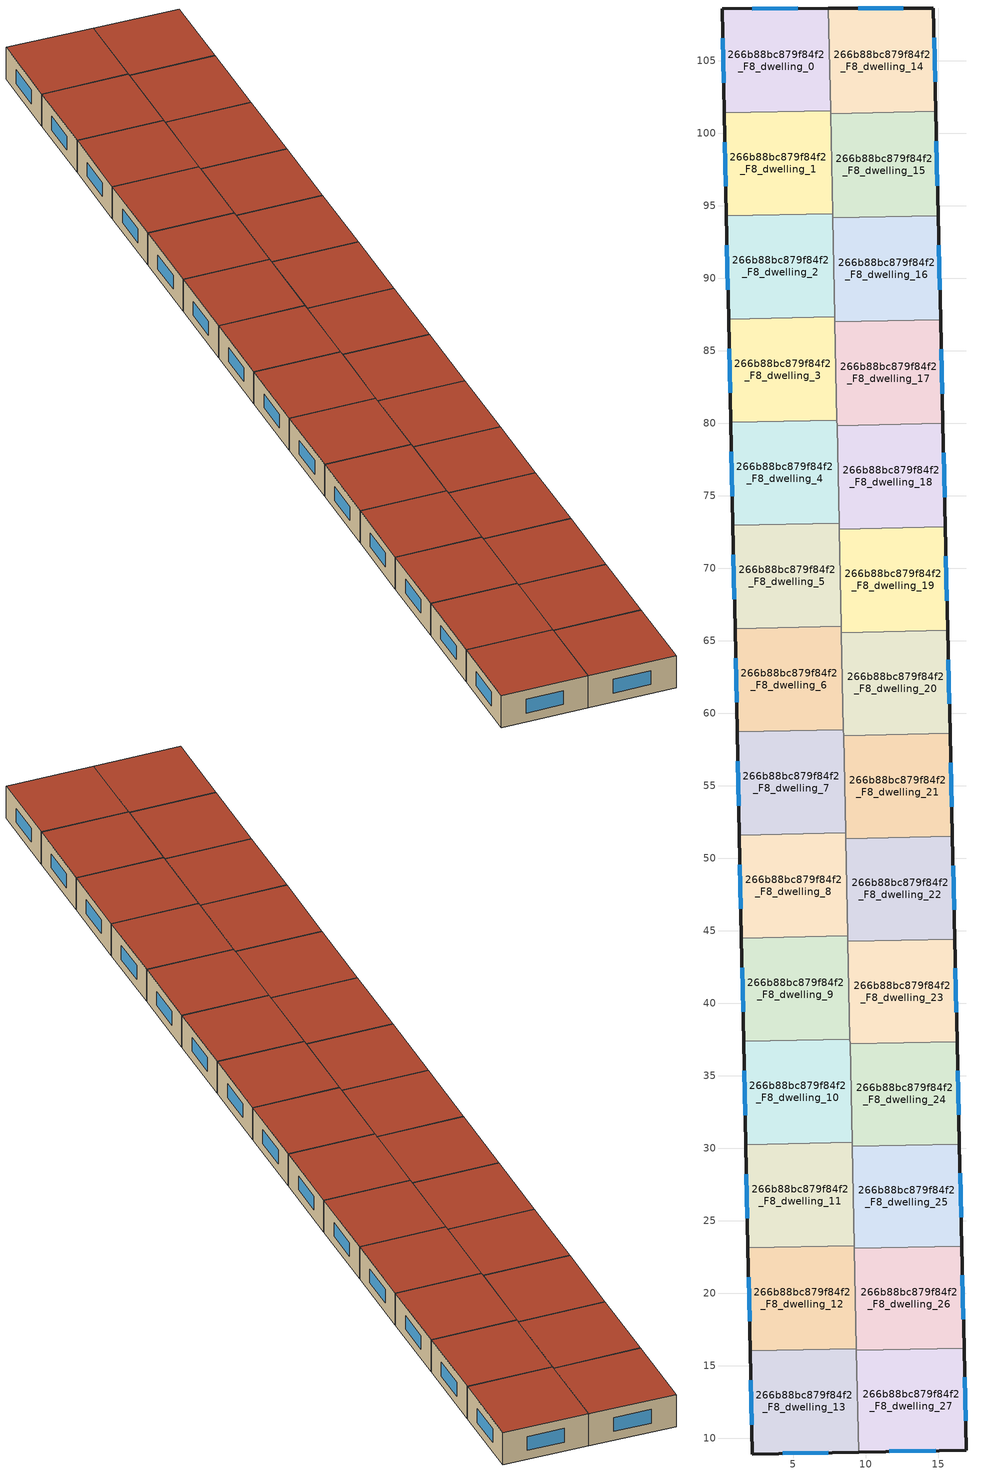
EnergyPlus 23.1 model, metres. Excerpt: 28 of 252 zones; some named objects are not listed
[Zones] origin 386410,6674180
266b88bc879f84f2_F8_dwelling_0
 floor to 266b88bc879f84f2_F7_dwelling_0 (EU_floor_Construction): 7.43,108.62 7.57,101.57 0.24,101.42 0.09,108.6 z24
 wall outside (EU_wall_Construction): 7.43,108.62 0.09,108.6 0.24,101.42 z24:27
 wall to 266b88bc879f84f2_F8_dwelling_14 (EU_wall_Construction): 7.57,101.57 7.43,108.62 z24:27
 wall to 266b88bc879f84f2_F8_dwelling_1 (EU_wall_Construction): 0.24,101.42 7.57,101.57 z24:27
 window (EU_Window_Construction): 5.33,108.61 2.19,108.6 / 0.14,106.55 0.2,103.47 z24.86:26.14
 roof outside (EU_roof_Construction): 7.57,101.57 7.43,108.62 0.09,108.6 0.24,101.42 z27
266b88bc879f84f2_F8_dwelling_1
 floor to 266b88bc879f84f2_F7_dwelling_1 (EU_floor_Construction): 7.57,101.57 7.72,94.45 0.39,94.3 0.24,101.42 z24
 wall outside (EU_wall_Construction): 0.24,101.42 0.39,94.3 z24:27
 wall to 266b88bc879f84f2_F8_dwelling_2 (EU_wall_Construction): 0.39,94.3 7.72,94.45 z24:27
 wall to 266b88bc879f84f2_F8_dwelling_15 (EU_wall_Construction): 7.72,94.45 7.58,101.35 z24:27
 wall to 266b88bc879f84f2_F8_dwelling_14 (EU_wall_Construction): 7.58,101.35 7.57,101.57 z24:27
 window (EU_Window_Construction): 0.29,99.38 0.35,96.33 z24.86:26.14
 roof outside (EU_roof_Construction): 7.72,94.45 7.57,101.57 0.24,101.42 0.39,94.3 z27
266b88bc879f84f2_F8_dwelling_10
 floor to 266b88bc879f84f2_F7_dwelling_10 (EU_floor_Construction): 8.91,37.53 9.06,30.42 1.73,30.26 1.58,37.38 z24
 wall outside (EU_wall_Construction): 1.58,37.38 1.73,30.26 z24:27
 wall to 266b88bc879f84f2_F8_dwelling_9 (EU_wall_Construction): 8.91,37.53 1.58,37.38 z24:27
 wall to 266b88bc879f84f2_F8_dwelling_11 (EU_wall_Construction): 1.73,30.26 9.06,30.42 z24:27
 wall to 266b88bc879f84f2_F8_dwelling_24 (EU_wall_Construction): 9.06,30.42 8.92,37.2 z24:27
 wall to 266b88bc879f84f2_F8_dwelling_23 (EU_wall_Construction): 8.92,37.2 8.91,37.53 z24:27
 window (EU_Window_Construction): 1.63,35.34 1.69,32.3 z24.86:26.14
 roof outside (EU_roof_Construction): 9.06,30.42 8.91,37.53 1.58,37.38 1.73,30.26 z27
266b88bc879f84f2_F8_dwelling_11
 floor to 266b88bc879f84f2_F7_dwelling_11 (EU_floor_Construction): 9.06,30.42 9.21,23.3 1.88,23.15 1.73,30.26 z24
 wall outside (EU_wall_Construction): 1.73,30.26 1.88,23.15 z24:27
 wall to 266b88bc879f84f2_F8_dwelling_12 (EU_wall_Construction): 1.88,23.15 9.21,23.3 z24:27
 wall to 266b88bc879f84f2_F8_dwelling_25 (EU_wall_Construction): 9.21,23.3 9.07,30.14 z24:27
 wall to 266b88bc879f84f2_F8_dwelling_24 (EU_wall_Construction): 9.07,30.14 9.06,30.41 z24:27
 window (EU_Window_Construction): 1.78,28.23 1.84,25.18 z24.86:26.14
 roof outside (EU_roof_Construction): 9.21,23.3 9.06,30.42 1.73,30.26 1.88,23.15 z27
266b88bc879f84f2_F8_dwelling_12
 floor to 266b88bc879f84f2_F7_dwelling_12 (EU_floor_Construction): 9.21,23.3 9.36,16.18 2.03,16.03 1.88,23.15 z24
 wall outside (EU_wall_Construction): 1.88,23.15 2.03,16.03 z24:27
 wall to 266b88bc879f84f2_F8_dwelling_13 (EU_wall_Construction): 2.03,16.03 9.36,16.18 z24:27
 wall to 266b88bc879f84f2_F8_dwelling_26 (EU_wall_Construction): 9.36,16.18 9.22,23.1 z24:27
 wall to 266b88bc879f84f2_F8_dwelling_25 (EU_wall_Construction): 9.22,23.1 9.21,23.3 z24:27
 window (EU_Window_Construction): 1.92,21.11 1.99,18.06 z24.86:26.14
 roof outside (EU_roof_Construction): 9.36,16.18 9.21,23.3 1.88,23.15 2.03,16.03 z27
266b88bc879f84f2_F8_dwelling_13
 floor to 266b88bc879f84f2_F7_dwelling_13 (EU_floor_Construction): 9.36,16.18 9.36,16.07 9.51,9.06 2.18,8.92 2.03,16.03 z24
 wall outside (EU_wall_Construction): 2.03,16.03 2.18,8.92 9.51,9.06 z24:27
 wall to 266b88bc879f84f2_F8_dwelling_27 (EU_wall_Construction): 9.51,9.06 9.36,16.07 z24:27
 wall to 266b88bc879f84f2_F8_dwelling_26 (EU_wall_Construction): 9.36,16.07 9.36,16.18 z24:27
 window (EU_Window_Construction): 4.27,8.96 7.41,9.02 / 2.07,14 2.14,10.96 z24.86:26.14
 roof outside (EU_roof_Construction): 9.51,9.06 9.36,16.07 9.36,16.18 2.03,16.03 2.18,8.92 z27
266b88bc879f84f2_F8_dwelling_14
 floor to 266b88bc879f84f2_F7_dwelling_14 (EU_floor_Construction): 14.67,108.64 14.83,101.5 7.58,101.35 7.43,108.62 z24
 wall outside (EU_wall_Construction): 14.83,101.5 14.67,108.64 7.43,108.62 z24:27
 wall to 266b88bc879f84f2_F8_dwelling_15 (EU_wall_Construction): 7.58,101.35 14.83,101.5 z24:27
 window (EU_Window_Construction): 12.6,108.63 9.5,108.62 / 14.78,103.54 14.71,106.6 z24.86:26.14
 roof outside (EU_roof_Construction): 14.83,101.5 14.67,108.64 7.43,108.62 7.58,101.35 z27
266b88bc879f84f2_F8_dwelling_15
 floor to 266b88bc879f84f2_F7_dwelling_15 (EU_floor_Construction): 14.83,101.5 15,94.32 7.73,94.17 7.58,101.35 z24
 wall outside (EU_wall_Construction): 15,94.32 14.83,101.5 z24:27
 wall to 266b88bc879f84f2_F8_dwelling_16 (EU_wall_Construction): 7.73,94.17 15,94.32 z24:27
 wall to 266b88bc879f84f2_F8_dwelling_2 (EU_wall_Construction): 7.72,94.45 7.73,94.17 z24:27
 window (EU_Window_Construction): 14.95,96.37 14.88,99.45 z24.86:26.14
 roof outside (EU_roof_Construction): 15,94.32 14.83,101.5 7.58,101.35 7.73,94.17 z27
266b88bc879f84f2_F8_dwelling_16
 floor to 266b88bc879f84f2_F7_dwelling_16 (EU_floor_Construction): 15,94.32 15.16,87.15 7.88,87 7.73,94.17 z24
 wall outside (EU_wall_Construction): 15.16,87.15 15,94.32 z24:27
 wall to 266b88bc879f84f2_F8_dwelling_17 (EU_wall_Construction): 7.88,87 15.16,87.15 z24:27
 wall to 266b88bc879f84f2_F8_dwelling_2 (EU_wall_Construction): 7.73,94.17 7.87,87.34 z24:27
 wall to 266b88bc879f84f2_F8_dwelling_3 (EU_wall_Construction): 7.87,87.34 7.88,87 z24:27
 window (EU_Window_Construction): 15.11,89.2 15.04,92.27 z24.86:26.14
 roof outside (EU_roof_Construction): 15.16,87.15 15,94.32 7.73,94.17 7.88,87 z27
266b88bc879f84f2_F8_dwelling_17
 floor to 266b88bc879f84f2_F7_dwelling_17 (EU_floor_Construction): 15.16,87.15 15.32,80 8.03,79.84 7.88,87 z24
 wall outside (EU_wall_Construction): 15.32,80 15.16,87.15 z24:27
 wall to 266b88bc879f84f2_F8_dwelling_18 (EU_wall_Construction): 8.03,79.84 15.32,80 z24:27
 wall to 266b88bc879f84f2_F8_dwelling_3 (EU_wall_Construction): 7.88,87 8.02,80.22 z24:27
 wall to 266b88bc879f84f2_F8_dwelling_4 (EU_wall_Construction): 8.02,80.22 8.03,79.84 z24:27
 window (EU_Window_Construction): 15.28,82.04 15.21,85.11 z24.86:26.14
 roof outside (EU_roof_Construction): 15.32,80 15.16,87.15 7.88,87 8.03,79.84 z27
266b88bc879f84f2_F8_dwelling_18
 floor to 266b88bc879f84f2_F7_dwelling_18 (EU_floor_Construction): 15.32,80 15.49,72.85 8.18,72.7 8.03,79.84 z24
 wall outside (EU_wall_Construction): 15.49,72.85 15.32,80 z24:27
 wall to 266b88bc879f84f2_F8_dwelling_19 (EU_wall_Construction): 8.18,72.7 15.49,72.85 z24:27
 wall to 266b88bc879f84f2_F8_dwelling_4 (EU_wall_Construction): 8.03,79.84 8.17,73.11 z24:27
 wall to 266b88bc879f84f2_F8_dwelling_5 (EU_wall_Construction): 8.17,73.11 8.18,72.7 z24:27
 window (EU_Window_Construction): 15.44,74.89 15.37,77.96 z24.86:26.14
 roof outside (EU_roof_Construction): 15.49,72.85 15.32,80 8.03,79.84 8.18,72.7 z27
266b88bc879f84f2_F8_dwelling_19
 floor to 266b88bc879f84f2_F7_dwelling_19 (EU_floor_Construction): 15.49,72.85 15.65,65.73 8.33,65.57 8.18,72.7 z24
 wall outside (EU_wall_Construction): 15.65,65.73 15.49,72.85 z24:27
 wall to 266b88bc879f84f2_F8_dwelling_20 (EU_wall_Construction): 8.33,65.57 15.65,65.73 z24:27
 wall to 266b88bc879f84f2_F8_dwelling_5 (EU_wall_Construction): 8.18,72.7 8.32,65.99 z24:27
 wall to 266b88bc879f84f2_F8_dwelling_6 (EU_wall_Construction): 8.32,65.99 8.33,65.57 z24:27
 window (EU_Window_Construction): 15.61,67.76 15.53,70.82 z24.86:26.14
 roof outside (EU_roof_Construction): 15.65,65.73 15.49,72.85 8.18,72.7 8.33,65.57 z27
266b88bc879f84f2_F8_dwelling_2
 floor to 266b88bc879f84f2_F7_dwelling_2 (EU_floor_Construction): 7.72,94.45 7.87,87.34 0.54,87.19 0.39,94.3 z24
 wall outside (EU_wall_Construction): 0.39,94.3 0.54,87.19 z24:27
 wall to 266b88bc879f84f2_F8_dwelling_3 (EU_wall_Construction): 0.54,87.19 7.87,87.34 z24:27
 window (EU_Window_Construction): 0.44,92.27 0.5,89.22 z24.86:26.14
 roof outside (EU_roof_Construction): 7.87,87.34 7.72,94.45 0.39,94.3 0.54,87.19 z27
266b88bc879f84f2_F8_dwelling_20
 floor to 266b88bc879f84f2_F7_dwelling_20 (EU_floor_Construction): 15.65,65.73 15.82,58.61 8.48,58.46 8.33,65.57 z24
 wall outside (EU_wall_Construction): 15.82,58.61 15.65,65.73 z24:27
 wall to 266b88bc879f84f2_F8_dwelling_21 (EU_wall_Construction): 8.48,58.46 15.82,58.61 z24:27
 wall to 266b88bc879f84f2_F8_dwelling_6 (EU_wall_Construction): 8.33,65.57 8.47,58.88 z24:27
 wall to 266b88bc879f84f2_F8_dwelling_7 (EU_wall_Construction): 8.47,58.88 8.48,58.46 z24:27
 window (EU_Window_Construction): 15.77,60.65 15.7,63.69 z24.86:26.14
 roof outside (EU_roof_Construction): 15.82,58.61 15.65,65.73 8.33,65.57 8.48,58.46 z27
266b88bc879f84f2_F8_dwelling_21
 floor to 266b88bc879f84f2_F7_dwelling_21 (EU_floor_Construction): 15.82,58.61 15.98,51.51 8.62,51.36 8.48,58.46 z24
 wall outside (EU_wall_Construction): 15.98,51.51 15.82,58.61 z24:27
 wall to 266b88bc879f84f2_F8_dwelling_22 (EU_wall_Construction): 8.62,51.36 15.98,51.51 z24:27
 wall to 266b88bc879f84f2_F8_dwelling_7 (EU_wall_Construction): 8.48,58.46 8.62,51.76 z24:27
 wall to 266b88bc879f84f2_F8_dwelling_8 (EU_wall_Construction): 8.62,51.76 8.62,51.36 z24:27
 window (EU_Window_Construction): 15.93,53.54 15.86,56.58 z24.86:26.14
 roof outside (EU_roof_Construction): 15.98,51.51 15.82,58.61 8.48,58.46 8.62,51.36 z27
266b88bc879f84f2_F8_dwelling_22
 floor to 266b88bc879f84f2_F7_dwelling_22 (EU_floor_Construction): 15.98,51.51 16.14,44.43 8.77,44.27 8.62,51.36 z24
 wall outside (EU_wall_Construction): 16.14,44.43 15.98,51.51 z24:27
 wall to 266b88bc879f84f2_F8_dwelling_23 (EU_wall_Construction): 8.77,44.27 16.14,44.43 z24:27
 wall to 266b88bc879f84f2_F8_dwelling_8 (EU_wall_Construction): 8.62,51.36 8.77,44.65 z24:27
 wall to 266b88bc879f84f2_F8_dwelling_9 (EU_wall_Construction): 8.77,44.65 8.77,44.27 z24:27
 window (EU_Window_Construction): 16.09,46.45 16.02,49.49 z24.86:26.14
 roof outside (EU_roof_Construction): 16.14,44.43 15.98,51.51 8.62,51.36 8.77,44.27 z27
266b88bc879f84f2_F8_dwelling_23
 floor to 266b88bc879f84f2_F7_dwelling_23 (EU_floor_Construction): 16.14,44.43 16.3,37.36 8.92,37.2 8.77,44.27 z24
 wall outside (EU_wall_Construction): 16.3,37.36 16.14,44.43 z24:27
 wall to 266b88bc879f84f2_F8_dwelling_24 (EU_wall_Construction): 8.92,37.2 16.3,37.36 z24:27
 wall to 266b88bc879f84f2_F8_dwelling_9 (EU_wall_Construction): 8.77,44.27 8.91,37.53 z24:27
 window (EU_Window_Construction): 16.26,39.38 16.19,42.41 z24.86:26.14
 roof outside (EU_roof_Construction): 16.3,37.36 16.14,44.43 8.77,44.27 8.92,37.2 z27
266b88bc879f84f2_F8_dwelling_24
 floor to 266b88bc879f84f2_F7_dwelling_24 (EU_floor_Construction): 16.3,37.36 16.47,30.3 9.07,30.14 8.92,37.2 z24
 wall outside (EU_wall_Construction): 16.47,30.3 16.3,37.36 z24:27
 wall to 266b88bc879f84f2_F8_dwelling_25 (EU_wall_Construction): 9.07,30.14 16.47,30.3 z24:27
 window (EU_Window_Construction): 16.42,32.31 16.35,35.34 z24.86:26.14
 roof outside (EU_roof_Construction): 16.47,30.3 16.3,37.36 8.92,37.2 9.07,30.14 z27
266b88bc879f84f2_F8_dwelling_25
 floor to 266b88bc879f84f2_F7_dwelling_25 (EU_floor_Construction): 16.47,30.3 16.63,23.25 9.22,23.1 9.07,30.14 z24
 wall outside (EU_wall_Construction): 16.63,23.25 16.47,30.3 z24:27
 wall to 266b88bc879f84f2_F8_dwelling_26 (EU_wall_Construction): 9.22,23.1 16.63,23.25 z24:27
 window (EU_Window_Construction): 16.58,25.27 16.51,28.29 z24.86:26.14
 roof outside (EU_roof_Construction): 16.63,23.25 16.47,30.3 9.07,30.14 9.22,23.1 z27
266b88bc879f84f2_F8_dwelling_26
 floor to 266b88bc879f84f2_F7_dwelling_26 (EU_floor_Construction): 16.63,23.25 16.79,16.22 9.36,16.07 9.22,23.1 z24
 wall outside (EU_wall_Construction): 16.79,16.22 16.63,23.25 z24:27
 wall to 266b88bc879f84f2_F8_dwelling_27 (EU_wall_Construction): 9.36,16.07 16.79,16.22 z24:27
 window (EU_Window_Construction): 16.74,18.23 16.67,21.25 z24.86:26.14
 roof outside (EU_roof_Construction): 16.79,16.22 16.63,23.25 9.22,23.1 9.36,16.07 z27
266b88bc879f84f2_F8_dwelling_27
 floor to 266b88bc879f84f2_F7_dwelling_27 (EU_floor_Construction): 16.79,16.22 16.95,9.2 9.51,9.06 9.36,16.07 z24
 wall outside (EU_wall_Construction): 9.51,9.06 16.95,9.2 16.79,16.22 z24:27
 window (EU_Window_Construction): 16.9,11.2 16.83,14.22 / 11.63,9.1 14.82,9.16 z24.86:26.14
 roof outside (EU_roof_Construction): 16.95,9.2 16.79,16.22 9.36,16.07 9.51,9.06 z27
266b88bc879f84f2_F8_dwelling_3
 floor to 266b88bc879f84f2_F7_dwelling_3 (EU_floor_Construction): 7.87,87.34 8.02,80.22 0.69,80.07 0.54,87.19 z24
 wall outside (EU_wall_Construction): 0.54,87.19 0.69,80.07 z24:27
 wall to 266b88bc879f84f2_F8_dwelling_4 (EU_wall_Construction): 0.69,80.07 8.02,80.22 z24:27
 window (EU_Window_Construction): 0.58,85.15 0.65,82.1 z24.86:26.14
 roof outside (EU_roof_Construction): 8.02,80.22 7.87,87.34 0.54,87.19 0.69,80.07 z27
266b88bc879f84f2_F8_dwelling_4
 floor to 266b88bc879f84f2_F7_dwelling_4 (EU_floor_Construction): 8.02,80.22 8.17,73.11 0.84,72.95 0.69,80.07 z24
 wall outside (EU_wall_Construction): 0.69,80.07 0.84,72.95 z24:27
 wall to 266b88bc879f84f2_F8_dwelling_5 (EU_wall_Construction): 0.84,72.95 8.17,73.11 z24:27
 window (EU_Window_Construction): 0.73,78.04 0.8,74.99 z24.86:26.14
 roof outside (EU_roof_Construction): 8.17,73.11 8.02,80.22 0.69,80.07 0.84,72.95 z27
266b88bc879f84f2_F8_dwelling_5
 floor to 266b88bc879f84f2_F7_dwelling_5 (EU_floor_Construction): 8.17,73.11 8.32,65.99 0.99,65.84 0.84,72.95 z24
 wall outside (EU_wall_Construction): 0.84,72.95 0.99,65.84 z24:27
 wall to 266b88bc879f84f2_F8_dwelling_6 (EU_wall_Construction): 0.99,65.84 8.32,65.99 z24:27
 window (EU_Window_Construction): 0.88,70.92 0.95,67.87 z24.86:26.14
 roof outside (EU_roof_Construction): 8.32,65.99 8.17,73.11 0.84,72.95 0.99,65.84 z27
266b88bc879f84f2_F8_dwelling_6
 floor to 266b88bc879f84f2_F7_dwelling_6 (EU_floor_Construction): 8.32,65.99 8.47,58.88 1.14,58.72 0.99,65.84 z24
 wall outside (EU_wall_Construction): 0.99,65.84 1.14,58.72 z24:27
 wall to 266b88bc879f84f2_F8_dwelling_7 (EU_wall_Construction): 1.14,58.72 8.47,58.88 z24:27
 window (EU_Window_Construction): 1.03,63.81 1.09,60.76 z24.86:26.14
 roof outside (EU_roof_Construction): 8.47,58.88 8.32,65.99 0.99,65.84 1.14,58.72 z27
266b88bc879f84f2_F8_dwelling_7
 floor to 266b88bc879f84f2_F7_dwelling_7 (EU_floor_Construction): 8.47,58.88 8.62,51.76 1.29,51.61 1.14,58.72 z24
 wall outside (EU_wall_Construction): 1.14,58.72 1.29,51.61 z24:27
 wall to 266b88bc879f84f2_F8_dwelling_8 (EU_wall_Construction): 1.29,51.61 8.62,51.76 z24:27
 window (EU_Window_Construction): 1.18,56.69 1.24,53.64 z24.86:26.14
 roof outside (EU_roof_Construction): 8.62,51.76 8.47,58.88 1.14,58.72 1.29,51.61 z27
266b88bc879f84f2_F8_dwelling_8
 floor to 266b88bc879f84f2_F7_dwelling_8 (EU_floor_Construction): 8.62,51.76 8.77,44.65 1.43,44.49 1.29,51.61 z24
 wall outside (EU_wall_Construction): 1.29,51.61 1.43,44.49 z24:27
 wall to 266b88bc879f84f2_F8_dwelling_9 (EU_wall_Construction): 1.43,44.49 8.77,44.65 z24:27
 window (EU_Window_Construction): 1.33,49.58 1.39,46.53 z24.86:26.14
 roof outside (EU_roof_Construction): 8.77,44.65 8.62,51.76 1.29,51.61 1.43,44.49 z27
266b88bc879f84f2_F8_dwelling_9
 floor to 266b88bc879f84f2_F7_dwelling_9 (EU_floor_Construction): 8.77,44.65 8.91,37.53 1.58,37.38 1.43,44.49 z24
 wall outside (EU_wall_Construction): 1.43,44.49 1.58,37.38 z24:27
 window (EU_Window_Construction): 1.48,42.46 1.54,39.41 z24.86:26.14
 roof outside (EU_roof_Construction): 8.91,37.53 8.77,44.65 1.43,44.49 1.58,37.38 z27
[Building]
EU S2 Campaign: North Axis=0; Terrain=City; Solar Distribution=FullExterior
[Site:Location]
Helsinki-Vantaa.AP: Latitude=60.317; Longitude=24.963; Time Zone=2; Elevation=54.6
[SizingPeriod:WeatherFileDays]
AnnualSizingPeriod: Begin Month=1; Begin Day of Month=1; End Month=12; End Day of Month=31; Day of Week for Start Day=Monday; Use Weather File Daylight Saving Period=No; Use Weather File Rain and Snow Indicators=No
[MATERIAL]
EU_InternalMass_Material: Roughness=MediumRough; Thickness=0.1; Conductivity=1; Density=1800; Specific Heat=900; Thermal Absorptance=0.9; Solar Absorptance=0.7; Visible Absorptance=0.7
[MATERIAL:NOMASS] Roughness=MediumRough; Thermal Absorptance=0.9; Solar Absorptance=0.7; Visible Absorptance=0.7
Name | Thermal Resistance
EU_wall_NoMass | 1.10183
EU_roof_NoMass; EU_floor_NoMass | 1.70606
[WINDOWMATERIAL:SIMPLEGLAZINGSYSTEM]
EU_Window_SimpleGlazing: UFactor=3.11035; Solar Heat Gain Coefficient=0.8; Visible Transmittance=0.8
[CONSTRUCTION]
EU_wall_Construction: EU_wall_NoMass
EU_roof_Construction: EU_roof_NoMass
EU_floor_Construction: EU_floor_NoMass
EU_Window_Construction: EU_Window_SimpleGlazing
EU_InternalMass_Construction: EU_InternalMass_Material
[ZONE] Type=1; Multiplier=1; Ceiling Height=autocalculate; Floor Area=autocalculate; Part of Total Floor Area=Yes
Name | Volume
266b88bc879f84f2_F8_dwelling_0 | 156.552
266b88bc879f84f2_F8_dwelling_1; 266b88bc879f84f2_F8_dwelling_9 | 156.528
266b88bc879f84f2_F8_dwelling_10; 266b88bc879f84f2_F8_dwelling_19; 266b88bc879f84f2_F8_dwelling_24; 266b88bc879f84f2_F8_dwelling_5 | 156.549
266b88bc879f84f2_F8_dwelling_11 | 156.54
266b88bc879f84f2_F8_dwelling_12; 266b88bc879f84f2_F8_dwelling_3; 266b88bc879f84f2_F8_dwelling_6; 266b88bc879f84f2_F8_dwelling_7; 266b88bc879f84f2_F8_dwelling_8 | 156.538
266b88bc879f84f2_F8_dwelling_13; 266b88bc879f84f2_F8_dwelling_20; 266b88bc879f84f2_F8_dwelling_26; 266b88bc879f84f2_F8_dwelling_27 | 156.541
266b88bc879f84f2_F8_dwelling_14 | 156.543
266b88bc879f84f2_F8_dwelling_15 | 156.539
266b88bc879f84f2_F8_dwelling_16; 266b88bc879f84f2_F8_dwelling_18 | 156.535
266b88bc879f84f2_F8_dwelling_17 | 156.519
266b88bc879f84f2_F8_dwelling_2 | 156.527
266b88bc879f84f2_F8_dwelling_21 | 156.531
266b88bc879f84f2_F8_dwelling_22 | 156.53
266b88bc879f84f2_F8_dwelling_23 | 156.529
266b88bc879f84f2_F8_dwelling_25 | 156.532
266b88bc879f84f2_F8_dwelling_4 | 156.55
[INTERNALMASS] Construction=EU_InternalMass_Construction
Name | Zone or ZoneList | Surface Area
266b88bc879f84f2_F8_dwelling_0_EU_InternalMass | 266b88bc879f84f2_F8_dwelling_0 | 52.1839
266b88bc879f84f2_F8_dwelling_1_EU_InternalMass | 266b88bc879f84f2_F8_dwelling_1 | 52.1757
266b88bc879f84f2_F8_dwelling_2_EU_InternalMass | 266b88bc879f84f2_F8_dwelling_2 | 52.1757
266b88bc879f84f2_F8_dwelling_3_EU_InternalMass | 266b88bc879f84f2_F8_dwelling_3 | 52.1795
266b88bc879f84f2_F8_dwelling_4_EU_InternalMass | 266b88bc879f84f2_F8_dwelling_4 | 52.1832
266b88bc879f84f2_F8_dwelling_5_EU_InternalMass | 266b88bc879f84f2_F8_dwelling_5 | 52.183
266b88bc879f84f2_F8_dwelling_6_EU_InternalMass | 266b88bc879f84f2_F8_dwelling_6 | 52.1792
266b88bc879f84f2_F8_dwelling_7_EU_InternalMass | 266b88bc879f84f2_F8_dwelling_7 | 52.1795
266b88bc879f84f2_F8_dwelling_8_EU_InternalMass | 266b88bc879f84f2_F8_dwelling_8 | 52.1836
266b88bc879f84f2_F8_dwelling_9_EU_InternalMass | 266b88bc879f84f2_F8_dwelling_9 | 52.1757
266b88bc879f84f2_F8_dwelling_10_EU_InternalMass | 266b88bc879f84f2_F8_dwelling_10 | 52.1831
266b88bc879f84f2_F8_dwelling_11_EU_InternalMass | 266b88bc879f84f2_F8_dwelling_11 | 52.1795
266b88bc879f84f2_F8_dwelling_12_EU_InternalMass | 266b88bc879f84f2_F8_dwelling_12 | 52.1793
266b88bc879f84f2_F8_dwelling_13_EU_InternalMass | 266b88bc879f84f2_F8_dwelling_13 | 52.1815
266b88bc879f84f2_F8_dwelling_14_EU_InternalMass | 266b88bc879f84f2_F8_dwelling_14 | 52.1811
266b88bc879f84f2_F8_dwelling_15_EU_InternalMass | 266b88bc879f84f2_F8_dwelling_15 | 52.1797
266b88bc879f84f2_F8_dwelling_16_EU_InternalMass | 266b88bc879f84f2_F8_dwelling_16 | 52.1784
266b88bc879f84f2_F8_dwelling_17_EU_InternalMass | 266b88bc879f84f2_F8_dwelling_17 | 52.1732
266b88bc879f84f2_F8_dwelling_18_EU_InternalMass | 266b88bc879f84f2_F8_dwelling_18 | 52.1784
266b88bc879f84f2_F8_dwelling_19_EU_InternalMass | 266b88bc879f84f2_F8_dwelling_19 | 52.1831
266b88bc879f84f2_F8_dwelling_20_EU_InternalMass | 266b88bc879f84f2_F8_dwelling_20 | 52.1801
266b88bc879f84f2_F8_dwelling_21_EU_InternalMass | 266b88bc879f84f2_F8_dwelling_21 | 52.1769
266b88bc879f84f2_F8_dwelling_22_EU_InternalMass | 266b88bc879f84f2_F8_dwelling_22 | 52.1767
266b88bc879f84f2_F8_dwelling_23_EU_InternalMass | 266b88bc879f84f2_F8_dwelling_23 | 52.1763
266b88bc879f84f2_F8_dwelling_24_EU_InternalMass | 266b88bc879f84f2_F8_dwelling_24 | 52.1827
266b88bc879f84f2_F8_dwelling_25_EU_InternalMass | 266b88bc879f84f2_F8_dwelling_25 | 52.1778
266b88bc879f84f2_F8_dwelling_26_EU_InternalMass | 266b88bc879f84f2_F8_dwelling_26 | 52.1802
266b88bc879f84f2_F8_dwelling_27_EU_InternalMass | 266b88bc879f84f2_F8_dwelling_27 | 52.1801
[OTHEREQUIPMENT] Fuel Type=Electricity; Design Level Calculation Method=Watts/Area; Power per Zone Floor Area=1; Fraction Latent=0; Fraction Radiant=0; Fraction Lost=0; Carbon Dioxide Generation Rate=0; EndUse Subcategory=EU_Step8_InternalGains
Name | Zone or ZoneList or Space or SpaceList | Schedule
EU_Step8_InternalGain_266b88bc879f84f2_F8_dwelling_0_f000 | 266b88bc879f84f2_F8_dwelling_0 | EU_Step8_GainSchedule_266b88bc879f84f2_F8_dwelling_0_f000
EU_Step8_InternalGain_266b88bc879f84f2_F8_dwelling_1_f000 | 266b88bc879f84f2_F8_dwelling_1 | EU_Step8_GainSchedule_266b88bc879f84f2_F8_dwelling_1_f000
EU_Step8_InternalGain_266b88bc879f84f2_F8_dwelling_2_f000 | 266b88bc879f84f2_F8_dwelling_2 | EU_Step8_GainSchedule_266b88bc879f84f2_F8_dwelling_2_f000
EU_Step8_InternalGain_266b88bc879f84f2_F8_dwelling_3_f000 | 266b88bc879f84f2_F8_dwelling_3 | EU_Step8_GainSchedule_266b88bc879f84f2_F8_dwelling_3_f000
EU_Step8_InternalGain_266b88bc879f84f2_F8_dwelling_4_f000 | 266b88bc879f84f2_F8_dwelling_4 | EU_Step8_GainSchedule_266b88bc879f84f2_F8_dwelling_4_f000
EU_Step8_InternalGain_266b88bc879f84f2_F8_dwelling_5_f000 | 266b88bc879f84f2_F8_dwelling_5 | EU_Step8_GainSchedule_266b88bc879f84f2_F8_dwelling_5_f000
EU_Step8_InternalGain_266b88bc879f84f2_F8_dwelling_6_f000 | 266b88bc879f84f2_F8_dwelling_6 | EU_Step8_GainSchedule_266b88bc879f84f2_F8_dwelling_6_f000
EU_Step8_InternalGain_266b88bc879f84f2_F8_dwelling_7_f000 | 266b88bc879f84f2_F8_dwelling_7 | EU_Step8_GainSchedule_266b88bc879f84f2_F8_dwelling_7_f000
EU_Step8_InternalGain_266b88bc879f84f2_F8_dwelling_8_f000 | 266b88bc879f84f2_F8_dwelling_8 | EU_Step8_GainSchedule_266b88bc879f84f2_F8_dwelling_8_f000
EU_Step8_InternalGain_266b88bc879f84f2_F8_dwelling_9_f000 | 266b88bc879f84f2_F8_dwelling_9 | EU_Step8_GainSchedule_266b88bc879f84f2_F8_dwelling_9_f000
EU_Step8_InternalGain_266b88bc879f84f2_F8_dwelling_10_f000 | 266b88bc879f84f2_F8_dwelling_10 | EU_Step8_GainSchedule_266b88bc879f84f2_F8_dwelling_10_f000
EU_Step8_InternalGain_266b88bc879f84f2_F8_dwelling_11_f000 | 266b88bc879f84f2_F8_dwelling_11 | EU_Step8_GainSchedule_266b88bc879f84f2_F8_dwelling_11_f000
EU_Step8_InternalGain_266b88bc879f84f2_F8_dwelling_12_f000 | 266b88bc879f84f2_F8_dwelling_12 | EU_Step8_GainSchedule_266b88bc879f84f2_F8_dwelling_12_f000
EU_Step8_InternalGain_266b88bc879f84f2_F8_dwelling_13_f000 | 266b88bc879f84f2_F8_dwelling_13 | EU_Step8_GainSchedule_266b88bc879f84f2_F8_dwelling_13_f000
EU_Step8_InternalGain_266b88bc879f84f2_F8_dwelling_14_f000 | 266b88bc879f84f2_F8_dwelling_14 | EU_Step8_GainSchedule_266b88bc879f84f2_F8_dwelling_14_f000
EU_Step8_InternalGain_266b88bc879f84f2_F8_dwelling_15_f000 | 266b88bc879f84f2_F8_dwelling_15 | EU_Step8_GainSchedule_266b88bc879f84f2_F8_dwelling_15_f000
EU_Step8_InternalGain_266b88bc879f84f2_F8_dwelling_16_f000 | 266b88bc879f84f2_F8_dwelling_16 | EU_Step8_GainSchedule_266b88bc879f84f2_F8_dwelling_16_f000
EU_Step8_InternalGain_266b88bc879f84f2_F8_dwelling_17_f000 | 266b88bc879f84f2_F8_dwelling_17 | EU_Step8_GainSchedule_266b88bc879f84f2_F8_dwelling_17_f000
EU_Step8_InternalGain_266b88bc879f84f2_F8_dwelling_18_f000 | 266b88bc879f84f2_F8_dwelling_18 | EU_Step8_GainSchedule_266b88bc879f84f2_F8_dwelling_18_f000
EU_Step8_InternalGain_266b88bc879f84f2_F8_dwelling_19_f000 | 266b88bc879f84f2_F8_dwelling_19 | EU_Step8_GainSchedule_266b88bc879f84f2_F8_dwelling_19_f000
EU_Step8_InternalGain_266b88bc879f84f2_F8_dwelling_20_f000 | 266b88bc879f84f2_F8_dwelling_20 | EU_Step8_GainSchedule_266b88bc879f84f2_F8_dwelling_20_f000
EU_Step8_InternalGain_266b88bc879f84f2_F8_dwelling_21_f000 | 266b88bc879f84f2_F8_dwelling_21 | EU_Step8_GainSchedule_266b88bc879f84f2_F8_dwelling_21_f000
EU_Step8_InternalGain_266b88bc879f84f2_F8_dwelling_22_f000 | 266b88bc879f84f2_F8_dwelling_22 | EU_Step8_GainSchedule_266b88bc879f84f2_F8_dwelling_22_f000
EU_Step8_InternalGain_266b88bc879f84f2_F8_dwelling_23_f000 | 266b88bc879f84f2_F8_dwelling_23 | EU_Step8_GainSchedule_266b88bc879f84f2_F8_dwelling_23_f000
EU_Step8_InternalGain_266b88bc879f84f2_F8_dwelling_24_f000 | 266b88bc879f84f2_F8_dwelling_24 | EU_Step8_GainSchedule_266b88bc879f84f2_F8_dwelling_24_f000
EU_Step8_InternalGain_266b88bc879f84f2_F8_dwelling_25_f000 | 266b88bc879f84f2_F8_dwelling_25 | EU_Step8_GainSchedule_266b88bc879f84f2_F8_dwelling_25_f000
EU_Step8_InternalGain_266b88bc879f84f2_F8_dwelling_26_f000 | 266b88bc879f84f2_F8_dwelling_26 | EU_Step8_GainSchedule_266b88bc879f84f2_F8_dwelling_26_f000
EU_Step8_InternalGain_266b88bc879f84f2_F8_dwelling_27_f000 | 266b88bc879f84f2_F8_dwelling_27 | EU_Step8_GainSchedule_266b88bc879f84f2_F8_dwelling_27_f000
[ZONEVENTILATION:DESIGNFLOWRATE] Schedule=EU_AlwaysOn; Design Flow Rate Calculation Method=AirChanges/Hour; Air Changes per Hour=0.756316; Ventilation Type=Natural; Fan Pressure Rise=0; Fan Total Efficiency=1; Constant Term Coefficient=1; Temperature Term Coefficient=0; Velocity Term Coefficient=0; Velocity Squared Term Coefficient=0; Minimum Indoor Temperature=-100; Maximum Indoor Temperature=100; Delta Temperature=-100; Minimum Outdoor Temperature=-100; Maximum Outdoor Temperature=100; Maximum Wind Speed=40
Name | Zone or ZoneList or Space or SpaceList
EU_ConstantAir_266b88bc879f84f2_F8_dwelling_0 | 266b88bc879f84f2_F8_dwelling_0
EU_ConstantAir_266b88bc879f84f2_F8_dwelling_1 | 266b88bc879f84f2_F8_dwelling_1
EU_ConstantAir_266b88bc879f84f2_F8_dwelling_2 | 266b88bc879f84f2_F8_dwelling_2
EU_ConstantAir_266b88bc879f84f2_F8_dwelling_3 | 266b88bc879f84f2_F8_dwelling_3
EU_ConstantAir_266b88bc879f84f2_F8_dwelling_4 | 266b88bc879f84f2_F8_dwelling_4
EU_ConstantAir_266b88bc879f84f2_F8_dwelling_5 | 266b88bc879f84f2_F8_dwelling_5
EU_ConstantAir_266b88bc879f84f2_F8_dwelling_6 | 266b88bc879f84f2_F8_dwelling_6
EU_ConstantAir_266b88bc879f84f2_F8_dwelling_7 | 266b88bc879f84f2_F8_dwelling_7
EU_ConstantAir_266b88bc879f84f2_F8_dwelling_8 | 266b88bc879f84f2_F8_dwelling_8
EU_ConstantAir_266b88bc879f84f2_F8_dwelling_9 | 266b88bc879f84f2_F8_dwelling_9
EU_ConstantAir_266b88bc879f84f2_F8_dwelling_10 | 266b88bc879f84f2_F8_dwelling_10
EU_ConstantAir_266b88bc879f84f2_F8_dwelling_11 | 266b88bc879f84f2_F8_dwelling_11
EU_ConstantAir_266b88bc879f84f2_F8_dwelling_12 | 266b88bc879f84f2_F8_dwelling_12
EU_ConstantAir_266b88bc879f84f2_F8_dwelling_13 | 266b88bc879f84f2_F8_dwelling_13
EU_ConstantAir_266b88bc879f84f2_F8_dwelling_14 | 266b88bc879f84f2_F8_dwelling_14
EU_ConstantAir_266b88bc879f84f2_F8_dwelling_15 | 266b88bc879f84f2_F8_dwelling_15
EU_ConstantAir_266b88bc879f84f2_F8_dwelling_16 | 266b88bc879f84f2_F8_dwelling_16
EU_ConstantAir_266b88bc879f84f2_F8_dwelling_17 | 266b88bc879f84f2_F8_dwelling_17
EU_ConstantAir_266b88bc879f84f2_F8_dwelling_18 | 266b88bc879f84f2_F8_dwelling_18
EU_ConstantAir_266b88bc879f84f2_F8_dwelling_19 | 266b88bc879f84f2_F8_dwelling_19
EU_ConstantAir_266b88bc879f84f2_F8_dwelling_20 | 266b88bc879f84f2_F8_dwelling_20
EU_ConstantAir_266b88bc879f84f2_F8_dwelling_21 | 266b88bc879f84f2_F8_dwelling_21
EU_ConstantAir_266b88bc879f84f2_F8_dwelling_22 | 266b88bc879f84f2_F8_dwelling_22
EU_ConstantAir_266b88bc879f84f2_F8_dwelling_23 | 266b88bc879f84f2_F8_dwelling_23
EU_ConstantAir_266b88bc879f84f2_F8_dwelling_24 | 266b88bc879f84f2_F8_dwelling_24
EU_ConstantAir_266b88bc879f84f2_F8_dwelling_25 | 266b88bc879f84f2_F8_dwelling_25
EU_ConstantAir_266b88bc879f84f2_F8_dwelling_26 | 266b88bc879f84f2_F8_dwelling_26
EU_ConstantAir_266b88bc879f84f2_F8_dwelling_27 | 266b88bc879f84f2_F8_dwelling_27
[HVACTEMPLATE:ZONE:IDEALLOADSAIRSYSTEM] System Availability Schedule=EU_AlwaysOn; Maximum Heating Supply Air Temperature=50; Minimum Cooling Supply Air Temperature=13; Maximum Heating Supply Air Humidity Ratio=0.0156; Minimum Cooling Supply Air Humidity Ratio=0.0077; Heating Limit=NoLimit; Cooling Limit=NoLimit; Heating Availability Schedule=EU_AlwaysOn; Cooling Availability Schedule=EU_CoolingOff; Dehumidification Control Type=ConstantSensibleHeatRatio; Cooling Sensible Heat Ratio=0.7; Dehumidification Setpoint=60; Humidification Control Type=None; Humidification Setpoint=30; Outdoor Air Method=None; Outdoor Air Flow Rate per Person=0.00944; Outdoor Air Flow Rate per Zone Floor Area=0; Outdoor Air Flow Rate per Zone=0; Demand Controlled Ventilation Type=None; Outdoor Air Economizer Type=NoEconomizer; Heat Recovery Type=None; Sensible Heat Recovery Effectiveness=0.7; Latent Heat Recovery Effectiveness=0.65
Name | Template Thermostat
266b88bc879f84f2_F8_dwelling_0 | EU_HeatOnly_266b88bc879f84f2_F8_dwelling_0
266b88bc879f84f2_F8_dwelling_1 | EU_HeatOnly_266b88bc879f84f2_F8_dwelling_1
266b88bc879f84f2_F8_dwelling_2 | EU_HeatOnly_266b88bc879f84f2_F8_dwelling_2
266b88bc879f84f2_F8_dwelling_3 | EU_HeatOnly_266b88bc879f84f2_F8_dwelling_3
266b88bc879f84f2_F8_dwelling_4 | EU_HeatOnly_266b88bc879f84f2_F8_dwelling_4
266b88bc879f84f2_F8_dwelling_5 | EU_HeatOnly_266b88bc879f84f2_F8_dwelling_5
266b88bc879f84f2_F8_dwelling_6 | EU_HeatOnly_266b88bc879f84f2_F8_dwelling_6
266b88bc879f84f2_F8_dwelling_7 | EU_HeatOnly_266b88bc879f84f2_F8_dwelling_7
266b88bc879f84f2_F8_dwelling_8 | EU_HeatOnly_266b88bc879f84f2_F8_dwelling_8
266b88bc879f84f2_F8_dwelling_9 | EU_HeatOnly_266b88bc879f84f2_F8_dwelling_9
266b88bc879f84f2_F8_dwelling_10 | EU_HeatOnly_266b88bc879f84f2_F8_dwelling_10
266b88bc879f84f2_F8_dwelling_11 | EU_HeatOnly_266b88bc879f84f2_F8_dwelling_11
266b88bc879f84f2_F8_dwelling_12 | EU_HeatOnly_266b88bc879f84f2_F8_dwelling_12
266b88bc879f84f2_F8_dwelling_13 | EU_HeatOnly_266b88bc879f84f2_F8_dwelling_13
266b88bc879f84f2_F8_dwelling_14 | EU_HeatOnly_266b88bc879f84f2_F8_dwelling_14
266b88bc879f84f2_F8_dwelling_15 | EU_HeatOnly_266b88bc879f84f2_F8_dwelling_15
266b88bc879f84f2_F8_dwelling_16 | EU_HeatOnly_266b88bc879f84f2_F8_dwelling_16
266b88bc879f84f2_F8_dwelling_17 | EU_HeatOnly_266b88bc879f84f2_F8_dwelling_17
266b88bc879f84f2_F8_dwelling_18 | EU_HeatOnly_266b88bc879f84f2_F8_dwelling_18
266b88bc879f84f2_F8_dwelling_19 | EU_HeatOnly_266b88bc879f84f2_F8_dwelling_19
266b88bc879f84f2_F8_dwelling_20 | EU_HeatOnly_266b88bc879f84f2_F8_dwelling_20
266b88bc879f84f2_F8_dwelling_21 | EU_HeatOnly_266b88bc879f84f2_F8_dwelling_21
266b88bc879f84f2_F8_dwelling_22 | EU_HeatOnly_266b88bc879f84f2_F8_dwelling_22
266b88bc879f84f2_F8_dwelling_23 | EU_HeatOnly_266b88bc879f84f2_F8_dwelling_23
266b88bc879f84f2_F8_dwelling_24 | EU_HeatOnly_266b88bc879f84f2_F8_dwelling_24
266b88bc879f84f2_F8_dwelling_25 | EU_HeatOnly_266b88bc879f84f2_F8_dwelling_25
266b88bc879f84f2_F8_dwelling_26 | EU_HeatOnly_266b88bc879f84f2_F8_dwelling_26
266b88bc879f84f2_F8_dwelling_27 | EU_HeatOnly_266b88bc879f84f2_F8_dwelling_27
[SIZING:ZONE] Zone Cooling Design Supply Air Temperature Input Method=SupplyAirTemperature; Zone Cooling Design Supply Air Temperature=13; Zone Heating Design Supply Air Temperature Input Method=SupplyAirTemperature; Zone Heating Design Supply Air Temperature=50; Zone Cooling Design Supply Air Humidity Ratio=0.008; Zone Heating Design Supply Air Humidity Ratio=0.008; Cooling Design Air Flow Method=DesignDay; Cooling Design Air Flow Rate=0; Cooling Minimum Air Flow per Zone Floor Area=0.000762; Cooling Minimum Air Flow=0; Cooling Minimum Air Flow Fraction=0.2; Heating Design Air Flow Method=DesignDay; Heating Design Air Flow Rate=0; Heating Maximum Air Flow per Zone Floor Area=0.002032; Heating Maximum Air Flow=0.141576; Heating Maximum Air Flow Fraction=0.3; Account for Dedicated Outdoor Air System=No; Dedicated Outdoor Air System Control Strategy=NeutralSupplyAir; Dedicated Outdoor Air Low Setpoint Temperature for Design=autosize; Dedicated Outdoor Air High Setpoint Temperature for Design=autosize; Zone Load Sizing Method=Sensible Load Only No Latent Load; Zone Latent Cooling Design Supply Air Humidity Ratio Input Method=HumidityRatioDifference; Zone Cooling Design Supply Air Humidity Ratio Difference=0.005; Zone Latent Heating Design Supply Air Humidity Ratio Input Method=HumidityRatioDifference; Zone Humidification Design Supply Air Humidity Ratio Difference=0.005
266b88bc879f84f2_F8_dwelling_0; 266b88bc879f84f2_F8_dwelling_1; 266b88bc879f84f2_F8_dwelling_2; 266b88bc879f84f2_F8_dwelling_3; 266b88bc879f84f2_F8_dwelling_4; 266b88bc879f84f2_F8_dwelling_5; 266b88bc879f84f2_F8_dwelling_6; 266b88bc879f84f2_F8_dwelling_7; 266b88bc879f84f2_F8_dwelling_8; 266b88bc879f84f2_F8_dwelling_9; 266b88bc879f84f2_F8_dwelling_10; 266b88bc879f84f2_F8_dwelling_11; 266b88bc879f84f2_F8_dwelling_12; 266b88bc879f84f2_F8_dwelling_13; 266b88bc879f84f2_F8_dwelling_14; 266b88bc879f84f2_F8_dwelling_15; 266b88bc879f84f2_F8_dwelling_16; 266b88bc879f84f2_F8_dwelling_17; 266b88bc879f84f2_F8_dwelling_18; 266b88bc879f84f2_F8_dwelling_19; 266b88bc879f84f2_F8_dwelling_20; 266b88bc879f84f2_F8_dwelling_21; 266b88bc879f84f2_F8_dwelling_22; 266b88bc879f84f2_F8_dwelling_23; 266b88bc879f84f2_F8_dwelling_24; 266b88bc879f84f2_F8_dwelling_25; 266b88bc879f84f2_F8_dwelling_26; 266b88bc879f84f2_F8_dwelling_27
[SCHEDULE:CONSTANT]
Name | Hourly Value
EU_AlwaysOn | 1
EU_CoolingOff | 0
[SCHEDULE:FILE] Column Number=1; Rows to Skip at Top=0; Number of Hours of Data=8760; Column Separator=Comma; Interpolate to Timestep=No; Minutes per Item=60; Adjust Schedule for Daylight Savings=Yes
Name | File
EU_Step8_GainSchedule_266b88bc879f84f2_F8_dwelling_0_f000 | ../../schedules/266b88bc879f84f2/266b88bc879f84f2_F8_dwelling_0_f000_gain.csv
EU_Step8_GainSchedule_266b88bc879f84f2_F8_dwelling_1_f000 | ../../schedules/266b88bc879f84f2/266b88bc879f84f2_F8_dwelling_1_f000_gain.csv
EU_Step8_GainSchedule_266b88bc879f84f2_F8_dwelling_2_f000 | ../../schedules/266b88bc879f84f2/266b88bc879f84f2_F8_dwelling_2_f000_gain.csv
EU_Step8_GainSchedule_266b88bc879f84f2_F8_dwelling_3_f000 | ../../schedules/266b88bc879f84f2/266b88bc879f84f2_F8_dwelling_3_f000_gain.csv
EU_Step8_GainSchedule_266b88bc879f84f2_F8_dwelling_4_f000 | ../../schedules/266b88bc879f84f2/266b88bc879f84f2_F8_dwelling_4_f000_gain.csv
EU_Step8_GainSchedule_266b88bc879f84f2_F8_dwelling_5_f000 | ../../schedules/266b88bc879f84f2/266b88bc879f84f2_F8_dwelling_5_f000_gain.csv
EU_Step8_GainSchedule_266b88bc879f84f2_F8_dwelling_6_f000 | ../../schedules/266b88bc879f84f2/266b88bc879f84f2_F8_dwelling_6_f000_gain.csv
EU_Step8_GainSchedule_266b88bc879f84f2_F8_dwelling_7_f000 | ../../schedules/266b88bc879f84f2/266b88bc879f84f2_F8_dwelling_7_f000_gain.csv
EU_Step8_GainSchedule_266b88bc879f84f2_F8_dwelling_8_f000 | ../../schedules/266b88bc879f84f2/266b88bc879f84f2_F8_dwelling_8_f000_gain.csv
EU_Step8_GainSchedule_266b88bc879f84f2_F8_dwelling_9_f000 | ../../schedules/266b88bc879f84f2/266b88bc879f84f2_F8_dwelling_9_f000_gain.csv
EU_Step8_GainSchedule_266b88bc879f84f2_F8_dwelling_10_f000 | ../../schedules/266b88bc879f84f2/266b88bc879f84f2_F8_dwelling_10_f000_gain.csv
EU_Step8_GainSchedule_266b88bc879f84f2_F8_dwelling_11_f000 | ../../schedules/266b88bc879f84f2/266b88bc879f84f2_F8_dwelling_11_f000_gain.csv
EU_Step8_GainSchedule_266b88bc879f84f2_F8_dwelling_12_f000 | ../../schedules/266b88bc879f84f2/266b88bc879f84f2_F8_dwelling_12_f000_gain.csv
EU_Step8_GainSchedule_266b88bc879f84f2_F8_dwelling_13_f000 | ../../schedules/266b88bc879f84f2/266b88bc879f84f2_F8_dwelling_13_f000_gain.csv
EU_Step8_GainSchedule_266b88bc879f84f2_F8_dwelling_14_f000 | ../../schedules/266b88bc879f84f2/266b88bc879f84f2_F8_dwelling_14_f000_gain.csv
EU_Step8_GainSchedule_266b88bc879f84f2_F8_dwelling_15_f000 | ../../schedules/266b88bc879f84f2/266b88bc879f84f2_F8_dwelling_15_f000_gain.csv
EU_Step8_GainSchedule_266b88bc879f84f2_F8_dwelling_16_f000 | ../../schedules/266b88bc879f84f2/266b88bc879f84f2_F8_dwelling_16_f000_gain.csv
EU_Step8_GainSchedule_266b88bc879f84f2_F8_dwelling_17_f000 | ../../schedules/266b88bc879f84f2/266b88bc879f84f2_F8_dwelling_17_f000_gain.csv
EU_Step8_GainSchedule_266b88bc879f84f2_F8_dwelling_18_f000 | ../../schedules/266b88bc879f84f2/266b88bc879f84f2_F8_dwelling_18_f000_gain.csv
EU_Step8_GainSchedule_266b88bc879f84f2_F8_dwelling_19_f000 | ../../schedules/266b88bc879f84f2/266b88bc879f84f2_F8_dwelling_19_f000_gain.csv
EU_Step8_GainSchedule_266b88bc879f84f2_F8_dwelling_20_f000 | ../../schedules/266b88bc879f84f2/266b88bc879f84f2_F8_dwelling_20_f000_gain.csv
EU_Step8_GainSchedule_266b88bc879f84f2_F8_dwelling_21_f000 | ../../schedules/266b88bc879f84f2/266b88bc879f84f2_F8_dwelling_21_f000_gain.csv
EU_Step8_GainSchedule_266b88bc879f84f2_F8_dwelling_22_f000 | ../../schedules/266b88bc879f84f2/266b88bc879f84f2_F8_dwelling_22_f000_gain.csv
EU_Step8_GainSchedule_266b88bc879f84f2_F8_dwelling_23_f000 | ../../schedules/266b88bc879f84f2/266b88bc879f84f2_F8_dwelling_23_f000_gain.csv
EU_Step8_GainSchedule_266b88bc879f84f2_F8_dwelling_24_f000 | ../../schedules/266b88bc879f84f2/266b88bc879f84f2_F8_dwelling_24_f000_gain.csv
EU_Step8_GainSchedule_266b88bc879f84f2_F8_dwelling_25_f000 | ../../schedules/266b88bc879f84f2/266b88bc879f84f2_F8_dwelling_25_f000_gain.csv
EU_Step8_GainSchedule_266b88bc879f84f2_F8_dwelling_26_f000 | ../../schedules/266b88bc879f84f2/266b88bc879f84f2_F8_dwelling_26_f000_gain.csv
EU_Step8_GainSchedule_266b88bc879f84f2_F8_dwelling_27_f000 | ../../schedules/266b88bc879f84f2/266b88bc879f84f2_F8_dwelling_27_f000_gain.csv
